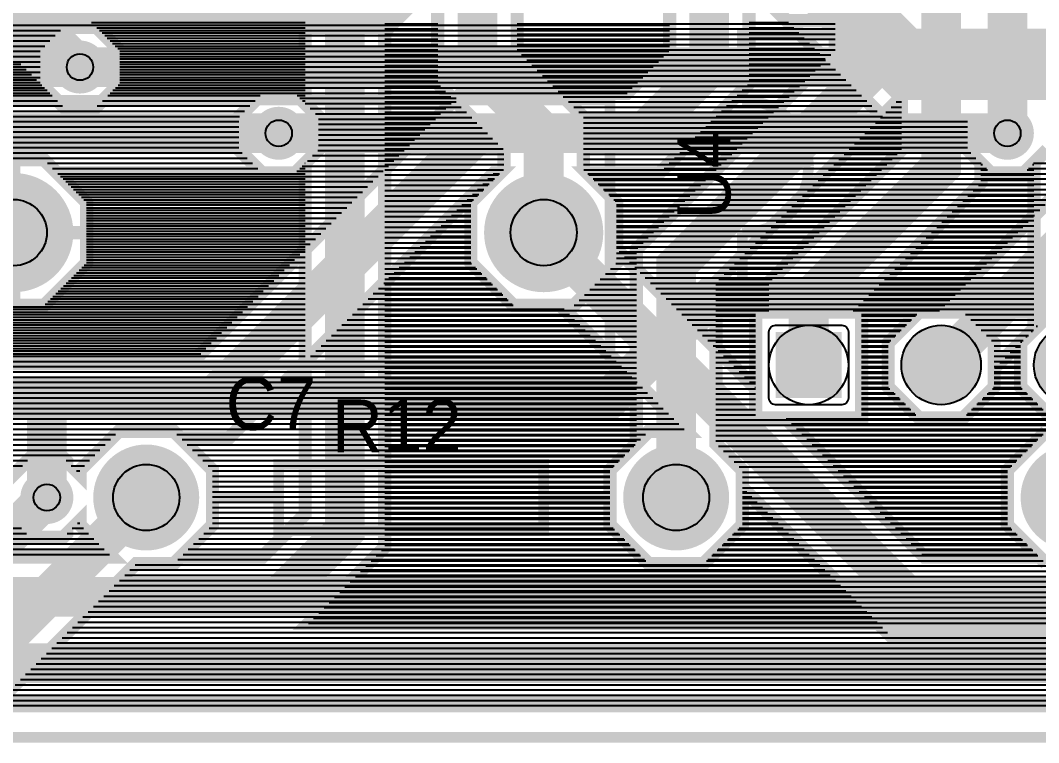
# Model space of a CAD drawing. Header units: inches. Extents: x -5.9 to 5.9, y -1.2 to 1.2.
# Drawn here: x 2.714 to 3.483, y -1.217 to -0.671 of the extents above; entities that cross this region are included whole.
import ezdxf

# ---------------------------------------------------------------- set-up
doc = ezdxf.new("R2010")
doc.units = ezdxf.units.IN
doc.layers.get('0').update_dxf_attribs({"linetype": 'CONTINUOUS'})

# ---------------------------------------------------------------- blocks, each defined once
blk = doc.blocks.new('EPAD')
at = {"const_width": 0.5}
blk.add_lwpolyline([(-0.25, 0, 1), (0.25, 0, 1)], format="xyb", close=True, dxfattribs=at)
blk = doc.blocks.new('RPAD')
blk.add_trace([(-0.5, -0.5), (-0.5, 0.5), (0.5, -0.5), (0.5, 0.5)])

msp = doc.modelspace()

# ---------------------------------------------------------------- linework, layer by layer
for points, const_width in [([(-5.627949, -1.212602), (5.887799, -1.212602), (5.887799, 0.755902), (-5.627949, 0.755902), (-5.627949, -1.212602)], 0.008), ([(-5.627949, -1.212602), (5.887799, -1.212602), (5.887799, 0.755902), (-5.627949, 0.755902), (-5.627949, -1.212602)], 0.008), ([(-5.627949, -1.212602), (5.887799, -1.212602), (5.887799, 0.755902), (-5.627949, 0.755902), (-5.627949, -1.212602)], 0.008), ([(5.705477, 0.692228), (5.705477, 0.622725), (5.709702, 0.6185), (5.688348, 0.6185), (5.659059, 0.589211), (5.659059, 0.547789), (5.688348, 0.5185), (5.72977, 0.5185), (5.759059, 0.547789), (5.759059, 0.573579), (5.824125, 0.573579), (5.863799, 0.613253), (5.863799, -1.069954), (5.824125, -1.03028), (5.754623, -1.03028), (5.705477, -1.079426), (5.705477, -1.148928), (5.745151, -1.188602), (-5.4853, -1.188602)], 0.01), ([(5.705477, 0.692228), (5.705477, 0.622725), (5.709702, 0.6185), (5.688348, 0.6185), (5.659059, 0.589211), (5.659059, 0.547789), (5.688348, 0.5185), (5.72977, 0.5185), (5.759059, 0.547789), (5.759059, 0.573579), (5.824125, 0.573579), (5.863799, 0.613253), (5.863799, -1.069954), (5.824125, -1.03028), (5.754623, -1.03028), (5.705477, -1.079426), (5.705477, -1.148928), (5.745151, -1.188602), (-5.4853, -1.188602)], 0.01), ([(3.109059, -0.8315), (3.109059, -0.7565), (3.059059, -0.7065), (3.059059, -0.1815), (2.784059, -0.1815), (2.734059, -0.1315), (2.734059, 0.5935), (2.684059, 0.6435), (1.884059, 0.6435), (1.809059, 0.5685)], 0.03), ([(2.609059, 0.4685), (2.684059, 0.3935), (2.684059, -0.6315), (2.759059, -0.7065)], 0.03), ([(2.714059, -0.153925), (2.714059, -0.619074), (2.771485, -0.6765), (2.771485, -0.6765), (2.789059, -0.694074), (2.789059, -0.718926), (2.771485, -0.7365), (2.746633, -0.7365), (2.729059, -0.718926), (2.729059, -0.718926), (2.654059, -0.643926), (2.654059, 0.381074)], 0.01), ([(3.459059, -0.7565), (3.459059, 0.3185), (3.509059, 0.3685), (3.709059, 0.3685)], 0.03), ([(4.509059, -0.0315), (4.234059, -0.3065), (4.234059, -0.5315), (4.184059, -0.5815), (3.759059, -0.5815), (3.759059, -1.0565), (3.709059, -1.1065), (0.984059, -1.1065), (0.884059, -1.0065), (0.684059, -1.0065), (0.584059, -1.1065), (-3.115941, -1.1065), (-3.290941, -0.9315)], 0.03), ([(1.509059, -1.0315), (1.584059, -1.1065), (2.909059, -1.1065), (2.959059, -1.0565), (2.959059, -0.2815), (2.909059, -0.2315)], 0.03), ([(4.184059, -0.3315), (4.034059, -0.4815), (3.234059, -0.4815), (3.234059, -0.7065), (3.184059, -0.7565), (3.059059, -0.7565), (2.859059, -0.9565), (2.684059, -0.9565), (2.609059, -1.0315)], 0.03), ([(4.141634, -0.3315), (4.021633, -0.4515), (3.221633, -0.4515), (3.204059, -0.469074), (3.204059, -0.694074), (3.171633, -0.7265), (3.046633, -0.7265), (2.846633, -0.9265), (2.671633, -0.9265), (2.616633, -0.9815), (2.588348, -0.9815), (2.559059, -1.010789), (2.559059, -1.052211), (2.583349, -1.0765), (2.234769, -1.0765), (2.259059, -1.052211), (2.259059, -1.010789), (2.22977, -0.9815), (2.188348, -0.9815), (2.159059, -1.010789), (2.159059, -1.052211), (2.183349, -1.0765), (1.534769, -1.0765)], 0.01), ([(2.534059, -0.7065), (2.684059, -0.7065), (2.734059, -0.6565), (2.984059, -0.6565), (3.034059, -0.6065), (3.009059, -0.6065), (3.009059, -0.5315)], 0.05), ([(3.264059, -0.5115), (3.264059, -0.718926), (3.196485, -0.7865), (3.14184, -0.7865), (3.164059, -0.808719), (3.164059, -0.844074), (3.269059, -0.949075), (3.269059, -0.8915), (3.349059, -0.8915), (3.349059, -0.9715), (3.291484, -0.9715), (3.396485, -1.0765), (3.483349, -1.0765), (3.459059, -1.052211), (3.459059, -1.010789), (3.488348, -0.9815)], 0.01), ([(2.834059, -0.7065), (3.659059, -0.7065), (3.709059, -0.6565), (3.709059, -0.5315), (3.809059, -0.5315)], 0.03), ([(3.149059, -0.528067), (3.292491, -0.6715), (3.325628, -0.6715), (3.329059, -0.668068), (3.329059, -0.694074), (3.179059, -0.844074), (3.179059, -0.990789), (3.159059, -1.010789), (3.159059, -1.052211), (3.188348, -1.0815), (3.22977, -1.0815), (3.259059, -1.052211), (3.259059, -1.010789), (3.239059, -0.990789), (3.239059, -0.868926), (3.379059, -0.728925), (3.379059, -0.769074), (3.279059, -0.869074), (3.279059, -0.8915), (3.269059, -0.8915), (3.269059, -0.9715), (3.349059, -0.9715), (3.349059, -0.8915), (3.341484, -0.8915), (3.439059, -0.793926), (3.439059, -0.778926), (3.446633, -0.7865), (3.471485, -0.7865), (3.479059, -0.778926), (3.479059, -0.819074), (3.406633, -0.8915), (3.392491, -0.8915), (3.369059, -0.914931), (3.369059, -0.948069), (3.392491, -0.9715), (3.425628, -0.9715), (3.449059, -0.948069), (3.449059, -0.933926), (3.539059, -0.843926)], 0.01), ([(3.209059, -1.0315), (3.209059, -0.8565), (3.359059, -0.7065), (3.359059, -0.5815), (3.409059, -0.5315)], 0.03), ([(2.704059, -1.019074), (2.721633, -1.0015), (2.746485, -1.0015), (2.759059, -1.014074), (2.759059, -1.010789), (2.788348, -0.9815), (2.82977, -0.9815), (2.859059, -1.010789), (2.859059, -1.052211), (2.834769, -1.0765), (2.896633, -1.0765), (2.929059, -1.044074), (2.929059, -0.778926), (2.921485, -0.7865), (2.896633, -0.7865), (2.879059, -0.768926), (2.879059, -0.744074), (2.896633, -0.7265), (2.921485, -0.7265), (2.929059, -0.734074), (2.929059, -0.568068)], 0.01), ([(3.561634, -1.1265), (2.931484, -1.1265), (2.989059, -1.068926), (2.989059, -0.568068)], 0.01), ([(3.029059, -0.568068), (3.029059, -0.718926), (3.079059, -0.768926), (3.079059, -0.783719), (3.054059, -0.808719), (3.054059, -0.854281), (3.086278, -0.8865), (3.131841, -0.8865), (3.164059, -0.854281), (3.164059, -0.808719), (3.139059, -0.783719), (3.139059, -0.744074), (3.089059, -0.694074), (3.089059, -0.568068)], 0.01), ([(3.309059, -0.6315), (3.384059, -0.7065), (3.734059, -0.7065), (3.809059, -0.6315)], 0.05), ([(3.409059, -0.6315), (3.409059, -0.7815), (3.309059, -0.8815), (3.309059, -0.9315)], 0.03), ([(3.509059, -0.6315), (3.509059, -0.8315), (3.409059, -0.9315)], 0.03), ([(3.489059, -0.768926), (3.471485, -0.7865), (3.446633, -0.7865), (3.429059, -0.768926), (3.429059, -0.7465), (3.367491, -0.7465), (3.269059, -0.648068)], 0.01), ([(2.686278, -0.8865), (2.731841, -0.8865), (2.764059, -0.854281), (2.764059, -0.808719), (2.74184, -0.7865), (2.921485, -0.7865), (2.939059, -0.768926), (2.939059, -0.744074), (2.921485, -0.7265), (2.781485, -0.7265), (2.789059, -0.718926), (2.789059, -0.694074), (2.771485, -0.6765), (2.746633, -0.6765), (2.729059, -0.694074), (2.729059, -0.718926), (2.736633, -0.7265), (2.490626, -0.7265)], 0.01), ([(3.259059, -0.7315), (3.259059, -0.6815), (3.659059, -0.6815), (3.659059, -0.8815), (3.259059, -0.8815), (3.259059, -0.8315)], 0.008), ([(3.259059, -0.7315), (3.259059, -0.6815), (3.659059, -0.6815), (3.659059, -0.8815), (3.259059, -0.8815), (3.259059, -0.8315)], 0.008), ([(3.259059, -0.7315), (3.259059, -0.6815), (3.659059, -0.6815), (3.659059, -0.8815), (3.259059, -0.8815), (3.259059, -0.8315)], 0.008), ([(2.109059, -0.9315), (2.459059, -0.9315), (2.684059, -0.7065), (2.759059, -0.7065)], 0.03), ([(2.834059, -0.7065), (2.759059, -0.7065)], 0.03), ([(2.659059, -0.9315), (3.159059, -0.9315), (3.159059, -0.7315), (2.659059, -0.7315), (2.659059, -0.9315)], 0.008), ([(2.659059, -0.9315), (3.159059, -0.9315), (3.159059, -0.7315), (2.659059, -0.7315), (2.659059, -0.9315)], 0.008), ([(2.659059, -0.9315), (3.159059, -0.9315), (3.159059, -0.7315), (2.659059, -0.7315), (2.659059, -0.9315)], 0.008), ([(3.309059, -0.7815), (3.3081, -0.771313), (3.305325, -0.761875), (3.300885, -0.753375), (3.294934, -0.746), (3.287624, -0.739937), (3.279106, -0.735375), (3.269534, -0.7325), (3.259059, -0.7315)], 0.008), ([(3.309059, -0.7815), (3.3081, -0.771313), (3.305325, -0.761875), (3.300885, -0.753375), (3.294934, -0.746), (3.287624, -0.739937), (3.279106, -0.735375), (3.269534, -0.7325), (3.259059, -0.7315)], 0.008), ([(3.309059, -0.7815), (3.3081, -0.771313), (3.305325, -0.761875), (3.300885, -0.753375), (3.294934, -0.746), (3.287624, -0.739937), (3.279106, -0.735375), (3.269534, -0.7325), (3.259059, -0.7315)], 0.008), ([(2.909059, -0.7565), (2.409059, -0.7565), (2.409059, -0.8365)], 0.03), ([(3.459059, -0.7565), (2.909059, -0.7565)], 0.03), ([(2.764059, -0.808719), (2.764059, -0.854281), (2.731841, -0.8865), (2.686278, -0.8865), (2.654059, -0.854281), (2.654059, -0.808719), (2.686278, -0.7765), (2.731841, -0.7765), (2.764059, -0.808719)], 0.01), ([(2.709059, -0.7765), (2.709059, -0.8315)], 0.01), ([(5.515776, -1.1365), (3.371633, -1.1365), (3.259059, -1.023925), (3.259059, -1.052211), (3.22977, -1.0815), (3.188348, -1.0815), (3.159059, -1.052211), (3.159059, -1.010789), (3.188348, -0.9815), (3.216634, -0.9815), (3.121633, -0.8865), (3.086278, -0.8865), (3.054059, -0.854281), (3.054059, -0.808719), (3.076278, -0.7865), (3.071485, -0.7865), (2.871485, -0.9865), (2.834769, -0.9865), (2.859059, -1.010789), (2.859059, -1.052211), (2.82977, -1.0815), (2.801485, -1.0815), (2.696485, -1.1865), (-1.578367, -1.1865)], 0.01), ([(2.509059, -0.8065), (2.534059, -0.8315), (2.709059, -0.8315)], 0.05), ([(3.309059, -0.7815), (3.3081, -0.791975), (3.305325, -0.801547), (3.300885, -0.810065), (3.294934, -0.817375), (3.287624, -0.823326), (3.279106, -0.827766), (3.269534, -0.830541), (3.259059, -0.8315)], 0.008), ([(3.309059, -0.7815), (3.3081, -0.791975), (3.305325, -0.801547), (3.300885, -0.810065), (3.294934, -0.817375), (3.287624, -0.823326), (3.279106, -0.827766), (3.269534, -0.830541), (3.259059, -0.8315)], 0.008), ([(3.309059, -0.7815), (3.3081, -0.791975), (3.305325, -0.801547), (3.300885, -0.810065), (3.294934, -0.817375), (3.287624, -0.823326), (3.279106, -0.827766), (3.269534, -0.830541), (3.259059, -0.8315)], 0.008), ([(3.492491, -0.9715), (3.469059, -0.948069), (3.469059, -0.914931), (3.479059, -0.904931), (3.479059, -0.819074), (3.496633, -0.8015)], 0.01), ([(-1.690941, -0.8365), (-1.615941, -0.8365), (-1.615941, -1.1065), (-1.565941, -1.1565), (2.684059, -1.1565), (2.809059, -1.0315)], 0.03), ([(3.109059, -0.8315), (3.384059, -1.1065), (5.50335, -1.1065), (5.594098, -1.015752)], 0.03), ([(2.654059, -0.8315), (2.709059, -0.8315)], 0.01), ([(2.654059, -0.8315), (2.709059, -0.8315)], 0.01), ([(2.764059, -0.8315), (2.709059, -0.8315)], 0.01), ([(2.709059, -0.8865), (2.709059, -0.8315)], 0.01), ([(2.764059, -0.8315), (2.709059, -0.8315)], 0.01), ([(2.709059, -0.8865), (2.709059, -0.8315)], 0.01), ([(3.559059, -0.8815), (3.234059, -0.8815), (3.159059, -0.9565), (2.734059, -0.9565), (2.734059, -1.0315)], 0.03), ([(3.369059, -0.948069), (3.369059, -0.914931), (3.392491, -0.8915), (3.425628, -0.8915), (3.449059, -0.914931), (3.449059, -0.948069), (3.425628, -0.9715), (3.392491, -0.9715), (3.369059, -0.948069)], 0.01), ([(3.469059, -0.948069), (3.469059, -0.914931), (3.492491, -0.8915), (3.525628, -0.8915), (3.549059, -0.914931), (3.549059, -0.948069), (3.525628, -0.9715), (3.492491, -0.9715), (3.469059, -0.948069)], 0.01), ([(-1.490941, -0.9315), (-1.315941, -1.1065), (2.659059, -1.1065), (2.734059, -1.0315)], 0.03), ([(0.834059, -1.0565), (0.834059, -1.1065), (0.884059, -1.1565), (3.959059, -1.1565), (4.009059, -1.1065), (4.009059, -0.9315)], 0.03), ([(3.488348, -0.9815), (3.459059, -1.010789), (3.459059, -1.052211), (3.488348, -1.0815)], 0.01), ([(0.734059, -1.0565), (0.834059, -1.1565), (5.35335, -1.1565), (5.494098, -1.015752)], 0.03), ([(2.909059, -1.0565), (3.109059, -1.0565), (3.109059, -1.0065), (2.909059, -1.0065), (2.909059, -1.0565)], 0.008), ([(2.909059, -1.0565), (3.109059, -1.0565), (3.109059, -1.0065), (2.909059, -1.0065), (2.909059, -1.0565)], 0.008), ([(2.909059, -1.0565), (3.109059, -1.0565), (3.109059, -1.0065), (2.909059, -1.0065), (2.909059, -1.0565)], 0.008), ([(2.859059, -1.0315), (2.909059, -1.0315)], 0.008), ([(2.859059, -1.0315), (2.909059, -1.0315)], 0.008), ([(2.859059, -1.0315), (2.909059, -1.0315)], 0.008), ([(3.109059, -1.0315), (3.159059, -1.0315)], 0.008), ([(3.109059, -1.0315), (3.159059, -1.0315)], 0.008), ([(3.109059, -1.0315), (3.159059, -1.0315)], 0.008), ([(2.634769, -1.0765), (2.783349, -1.0765), (2.759059, -1.052211), (2.759059, -1.048926), (2.746485, -1.0615), (2.721633, -1.0615), (2.704059, -1.043926)], 0.01), ([(5.365776, -1.1865), (0.821633, -1.1865)], 0.01)]:
    msp.add_lwpolyline(points, dxfattribs=dict(const_width=const_width))
for points in [[(2.494059, -0.674926), (3.204059, -0.674926)], [(2.767839, -0.672854), (2.929059, -0.672854)], [(2.989059, -0.673744), (3.029059, -0.673744)], [(3.089059, -0.673744), (3.329059, -0.673744)], [(3.264059, -0.672854), (3.293846, -0.672854)], [(2.494059, -0.678863), (2.74427, -0.678863)], [(2.494059, -0.6828), (2.740333, -0.6828)], [(2.771776, -0.676791), (2.929059, -0.676791)], [(2.773848, -0.678863), (3.204059, -0.678863)], [(2.775713, -0.680728), (2.929059, -0.680728)], [(2.777785, -0.6828), (3.204059, -0.6828)], [(2.989059, -0.677681), (3.029059, -0.677681)], [(2.989059, -0.681619), (3.029059, -0.681619)], [(3.089059, -0.677681), (3.329059, -0.677681)], [(3.089059, -0.681619), (3.329059, -0.681619)], [(3.264059, -0.676791), (3.297783, -0.676791)], [(3.264059, -0.680728), (3.30172, -0.680728)], [(2.494059, -0.686737), (2.736396, -0.686737)], [(2.494059, -0.690674), (2.732459, -0.690674)], [(2.77965, -0.684665), (2.929059, -0.684665)], [(2.781722, -0.686737), (3.204059, -0.686737)], [(2.783587, -0.688602), (2.929059, -0.688602)], [(2.785659, -0.690674), (3.204059, -0.690674)], [(2.989059, -0.685556), (3.029059, -0.685556)], [(2.989059, -0.689493), (3.029059, -0.689493)], [(3.089059, -0.685556), (3.329059, -0.685556)], [(3.089059, -0.689493), (3.329059, -0.689493)], [(3.264059, -0.684665), (3.305657, -0.684665)], [(3.264059, -0.688602), (3.309594, -0.688602)], [(2.539847, -0.694611), (2.729059, -0.694611)], [(2.543784, -0.698548), (2.729059, -0.698548)], [(2.787524, -0.692539), (2.929059, -0.692539)], [(2.789059, -0.694611), (3.203523, -0.694611)], [(2.789059, -0.696476), (2.929059, -0.696476)], [(2.789059, -0.698548), (3.199586, -0.698548)], [(2.989059, -0.69343), (3.029059, -0.69343)], [(2.989059, -0.697367), (3.029059, -0.697367)], [(3.089059, -0.69343), (3.329059, -0.69343)], [(3.092351, -0.697367), (3.325767, -0.697367)], [(3.264059, -0.692539), (3.313531, -0.692539)], [(3.264059, -0.696476), (3.317468, -0.696476)], [(2.546559, -0.702485), (2.729059, -0.702485)], [(2.546559, -0.70435), (2.714484, -0.70435)], [(2.546559, -0.706422), (2.729059, -0.706422)], [(2.789059, -0.700413), (2.929059, -0.700413)], [(2.789059, -0.702485), (3.195649, -0.702485)], [(2.789059, -0.70435), (2.929059, -0.70435)], [(2.789059, -0.706422), (3.191712, -0.706422)], [(2.989059, -0.701304), (3.029059, -0.701304)], [(2.989059, -0.705241), (3.029059, -0.705241)], [(3.096288, -0.701304), (3.32183, -0.701304)], [(3.100225, -0.705241), (3.317893, -0.705241)], [(3.264059, -0.700413), (3.321405, -0.700413)], [(3.264059, -0.70435), (3.325342, -0.70435)], [(2.543941, -0.714296), (2.729059, -0.714296)], [(2.546012, -0.712224), (2.722358, -0.712224)], [(2.546559, -0.708287), (2.718421, -0.708287)], [(2.546559, -0.710359), (2.729059, -0.710359)], [(2.789059, -0.708287), (2.929059, -0.708287)], [(2.789059, -0.710359), (3.187775, -0.710359)], [(2.789059, -0.712224), (2.929059, -0.712224)], [(2.789059, -0.714296), (3.183838, -0.714296)], [(2.989059, -0.709178), (3.029059, -0.709178)], [(2.989059, -0.713115), (3.029059, -0.713115)], [(3.104162, -0.709178), (3.313956, -0.709178)], [(3.108099, -0.713115), (3.310019, -0.713115)], [(3.264059, -0.708287), (3.329279, -0.708287)], [(3.264059, -0.712224), (3.333216, -0.712224)], [(2.224059, -0.720098), (2.730231, -0.720098)], [(2.494059, -0.72217), (2.732303, -0.72217)], [(2.540004, -0.718233), (2.729059, -0.718233)], [(2.542075, -0.716161), (2.726295, -0.716161)], [(2.785815, -0.72217), (3.175964, -0.72217)], [(2.787887, -0.720098), (2.929059, -0.720098)], [(2.789059, -0.716161), (2.929059, -0.716161)], [(2.789059, -0.718233), (3.179901, -0.718233)], [(2.989059, -0.717052), (3.029059, -0.717052)], [(2.989059, -0.720989), (3.031122, -0.720989)], [(3.112036, -0.717052), (3.306082, -0.717052)], [(3.115973, -0.720989), (3.302145, -0.720989)], [(3.262886, -0.720098), (3.34109, -0.720098)], [(3.264059, -0.716161), (3.337153, -0.716161)], [(2.219155, -0.727972), (2.738106, -0.727972)], [(2.223092, -0.724035), (2.734169, -0.724035)], [(2.49102, -0.726107), (2.73624, -0.726107)], [(2.780013, -0.727972), (2.895161, -0.727972)], [(2.781878, -0.726107), (3.172027, -0.726107)], [(2.78395, -0.724035), (2.929059, -0.724035)], [(2.922957, -0.727972), (2.929059, -0.727972)], [(2.925029, -0.730044), (3.04309, -0.730044)], [(2.989059, -0.724926), (3.035059, -0.724926)], [(2.989059, -0.728863), (3.038996, -0.728863)], [(3.11991, -0.724926), (3.298208, -0.724926)], [(3.123847, -0.728863), (3.294271, -0.728863)], [(3.255012, -0.727972), (3.348964, -0.727972)], [(3.258949, -0.724035), (3.345027, -0.724035)], [(2.211281, -0.735846), (2.74598, -0.735846)], [(2.215218, -0.731909), (2.742043, -0.731909)], [(2.772139, -0.735846), (2.887287, -0.735846)], [(2.776076, -0.731909), (2.891224, -0.731909)], [(2.926894, -0.731909), (2.929059, -0.731909)], [(2.928966, -0.733981), (3.039153, -0.733981)], [(2.989059, -0.7328), (3.042933, -0.7328)], [(2.989059, -0.736737), (3.04687, -0.736737)], [(3.127784, -0.7328), (3.290334, -0.7328)], [(3.131721, -0.736737), (3.286397, -0.736737)], [(3.247138, -0.735846), (3.356838, -0.735846)], [(3.251075, -0.731909), (3.352901, -0.731909)], [(3.371248, -0.736737), (3.379059, -0.736737)], [(3.375185, -0.7328), (3.379059, -0.7328)], [(2.203407, -0.74372), (2.879413, -0.74372)], [(2.207344, -0.739783), (2.88335, -0.739783)], [(2.932903, -0.737918), (3.035216, -0.737918)], [(2.93684, -0.741855), (3.031279, -0.741855)], [(2.989059, -0.740674), (3.050807, -0.740674)], [(2.989059, -0.744611), (3.054744, -0.744611)], [(3.135658, -0.740674), (3.28246, -0.740674)], [(3.139059, -0.744611), (3.278523, -0.744611)], [(3.239264, -0.74372), (3.364712, -0.74372)], [(3.243201, -0.739783), (3.360775, -0.739783)], [(3.363374, -0.744611), (3.379059, -0.744611)], [(3.367311, -0.740674), (3.379059, -0.740674)], [(1.989059, -0.747657), (2.879059, -0.747657)], [(1.989059, -0.751594), (2.879059, -0.751594)], [(2.939059, -0.745792), (3.027342, -0.745792)], [(2.939059, -0.749729), (3.023405, -0.749729)], [(2.989059, -0.748548), (3.058681, -0.748548)], [(2.989059, -0.752485), (3.062619, -0.752485)], [(3.139059, -0.748548), (3.274586, -0.748548)], [(3.139059, -0.752485), (3.270649, -0.752485)], [(3.23139, -0.751594), (3.429059, -0.751594)], [(3.235327, -0.747657), (3.429059, -0.747657)], [(3.3555, -0.752485), (3.379059, -0.752485)], [(3.359437, -0.748548), (3.379059, -0.748548)], [(1.989059, -0.755531), (2.879059, -0.755531)], [(1.989059, -0.759469), (2.879059, -0.759469)], [(2.939059, -0.753666), (3.019468, -0.753666)], [(2.939059, -0.757603), (3.015531, -0.757603)], [(2.989059, -0.756422), (3.066556, -0.756422)], [(2.989059, -0.760359), (3.070493, -0.760359)], [(3.139059, -0.756422), (3.266712, -0.756422)], [(3.139059, -0.760359), (3.262775, -0.760359)], [(3.223516, -0.759469), (3.429059, -0.759469)], [(3.227453, -0.755531), (3.429059, -0.755531)], [(3.347626, -0.760359), (3.379059, -0.760359)], [(3.351563, -0.756422), (3.379059, -0.756422)], [(1.989059, -0.763406), (2.879059, -0.763406)], [(1.989059, -0.767343), (2.879059, -0.767343)], [(2.939059, -0.76154), (3.011594, -0.76154)], [(2.939059, -0.765477), (3.007657, -0.765477)], [(2.989059, -0.764296), (3.07443, -0.764296)], [(2.989059, -0.768233), (3.078367, -0.768233)], [(3.139059, -0.764296), (3.258838, -0.764296)], [(3.139059, -0.768233), (3.254901, -0.768233)], [(3.215642, -0.767343), (3.429059, -0.767343)], [(3.219579, -0.763406), (3.429059, -0.763406)], [(3.339752, -0.768233), (3.379059, -0.768233)], [(3.343689, -0.764296), (3.379059, -0.764296)], [(1.989059, -0.77128), (2.881413, -0.77128)], [(1.989059, -0.775217), (2.88535, -0.775217)], [(2.934634, -0.773351), (2.999783, -0.773351)], [(2.938571, -0.769414), (3.00372, -0.769414)], [(2.989059, -0.77217), (3.079059, -0.77217)], [(2.989059, -0.776107), (3.079059, -0.776107)], [(3.139059, -0.77217), (3.250964, -0.77217)], [(3.139059, -0.776107), (3.247027, -0.776107)], [(3.207768, -0.775217), (3.43535, -0.775217)], [(3.211705, -0.77128), (3.431413, -0.77128)], [(3.331878, -0.776107), (3.372027, -0.776107)], [(3.335815, -0.77217), (3.375964, -0.77217)], [(2.734494, -0.779154), (2.889287, -0.779154)], [(2.738431, -0.783091), (2.893224, -0.783091)], [(2.924894, -0.783091), (2.929059, -0.783091)], [(2.92676, -0.781225), (2.991909, -0.781225)], [(2.928831, -0.779154), (2.929059, -0.779154)], [(2.930697, -0.777288), (2.995846, -0.777288)], [(2.989059, -0.780044), (3.079059, -0.780044)], [(3.139059, -0.780044), (3.24309, -0.780044)], [(3.199894, -0.783091), (3.443224, -0.783091)], [(3.203831, -0.779154), (3.439287, -0.779154)], [(3.327941, -0.780044), (3.36809, -0.780044)], [(3.439059, -0.780044), (3.440177, -0.780044)], [(3.474894, -0.783091), (4.954059, -0.783091)], [(3.477941, -0.780044), (3.479059, -0.780044)], [(3.478831, -0.779154), (4.954059, -0.779154)], [(2.742368, -0.787028), (2.929059, -0.787028)], [(2.744439, -0.789099), (2.984035, -0.789099)], [(2.746305, -0.790965), (2.929059, -0.790965)], [(2.922823, -0.785162), (2.987972, -0.785162)], [(2.989059, -0.783981), (3.078797, -0.783981)], [(2.989059, -0.787918), (3.07486, -0.787918)], [(3.06702, -0.790965), (3.071813, -0.790965)], [(3.070957, -0.787028), (3.07575, -0.787028)], [(3.139321, -0.783981), (3.239153, -0.783981)], [(3.142368, -0.787028), (4.954059, -0.787028)], [(3.143258, -0.787918), (3.235216, -0.787918)], [(3.146305, -0.790965), (4.954059, -0.790965)], [(3.320067, -0.787918), (3.360216, -0.787918)], [(3.324004, -0.783981), (3.364153, -0.783981)], [(3.439059, -0.783981), (3.444114, -0.783981)], [(3.439059, -0.787918), (3.479059, -0.787918)], [(3.474004, -0.783981), (3.479059, -0.783981)], [(2.748376, -0.793036), (2.980098, -0.793036)], [(2.750242, -0.794902), (2.929059, -0.794902)], [(2.752313, -0.796973), (2.976161, -0.796973)], [(2.754179, -0.798839), (2.929059, -0.798839)], [(2.989059, -0.791855), (3.070923, -0.791855)], [(2.989059, -0.795792), (3.066986, -0.795792)], [(3.059146, -0.798839), (3.063939, -0.798839)], [(3.063083, -0.794902), (3.067876, -0.794902)], [(3.147195, -0.791855), (3.231279, -0.791855)], [(3.150242, -0.794902), (4.954059, -0.794902)], [(3.151132, -0.795792), (3.227342, -0.795792)], [(3.154179, -0.798839), (4.954059, -0.798839)], [(3.312193, -0.795792), (3.352342, -0.795792)], [(3.31613, -0.791855), (3.356279, -0.791855)], [(3.437193, -0.795792), (3.479059, -0.795792)], [(3.439059, -0.791855), (3.479059, -0.791855)], [(2.75625, -0.80091), (2.972224, -0.80091)], [(2.758116, -0.802776), (2.929059, -0.802776)], [(2.760187, -0.804847), (2.968287, -0.804847)], [(2.762053, -0.806713), (2.929059, -0.806713)], [(2.989059, -0.799729), (3.063049, -0.799729)], [(2.989059, -0.803666), (3.059112, -0.803666)], [(3.051272, -0.806713), (3.056065, -0.806713)], [(3.055209, -0.802776), (3.060002, -0.802776)], [(3.155069, -0.799729), (3.223405, -0.799729)], [(3.158116, -0.802776), (3.495358, -0.802776)], [(3.159006, -0.803666), (3.219468, -0.803666)], [(3.162053, -0.806713), (3.491421, -0.806713)], [(3.304319, -0.803666), (3.344468, -0.803666)], [(3.308256, -0.799729), (3.348405, -0.799729)], [(3.429319, -0.803666), (3.479059, -0.803666)], [(3.433256, -0.799729), (3.479059, -0.799729)], [(2.764059, -0.808784), (2.96435, -0.808784)], [(2.764059, -0.81065), (2.929059, -0.81065)], [(2.764059, -0.812721), (2.960413, -0.812721)], [(2.764059, -0.814587), (2.929059, -0.814587)], [(2.989059, -0.807603), (3.055175, -0.807603)], [(2.989059, -0.81154), (3.054059, -0.81154)], [(3.043398, -0.814587), (3.054059, -0.814587)], [(3.047335, -0.81065), (3.054059, -0.81065)], [(3.162943, -0.807603), (3.215531, -0.807603)], [(3.164059, -0.81065), (3.487484, -0.81065)], [(3.164059, -0.81154), (3.211594, -0.81154)], [(3.164059, -0.814587), (3.483547, -0.814587)], [(3.296444, -0.81154), (3.336594, -0.81154)], [(3.300381, -0.807603), (3.340531, -0.807603)], [(3.421444, -0.81154), (3.479059, -0.81154)], [(3.425381, -0.807603), (3.479059, -0.807603)], [(2.764059, -0.816658), (2.956476, -0.816658)], [(2.764059, -0.818524), (2.929059, -0.818524)], [(2.764059, -0.820595), (2.952539, -0.820595)], [(2.989059, -0.815477), (3.054059, -0.815477)], [(2.989059, -0.819414), (3.054059, -0.819414)], [(3.039461, -0.818524), (3.054059, -0.818524)], [(3.164059, -0.815477), (3.207657, -0.815477)], [(3.164059, -0.818524), (3.47961, -0.818524)], [(3.164059, -0.819414), (3.20372, -0.819414)], [(3.28857, -0.819414), (3.32872, -0.819414)], [(3.292507, -0.815477), (3.332657, -0.815477)], [(3.41357, -0.819414), (3.47872, -0.819414)], [(3.417507, -0.815477), (3.479059, -0.815477)], [(2.764059, -0.822461), (2.929059, -0.822461)], [(2.764059, -0.824532), (2.948602, -0.824532)], [(2.764059, -0.826398), (2.929059, -0.826398)], [(2.764059, -0.828469), (2.944665, -0.828469)], [(2.989059, -0.823351), (3.054059, -0.823351)], [(2.989059, -0.827288), (3.054059, -0.827288)], [(3.031587, -0.826398), (3.054059, -0.826398)], [(3.035524, -0.822461), (3.054059, -0.822461)], [(3.164059, -0.822461), (3.479059, -0.822461)], [(3.164059, -0.823351), (3.199783, -0.823351)], [(3.164059, -0.826398), (3.479059, -0.826398)], [(3.164059, -0.827288), (3.195846, -0.827288)], [(3.280696, -0.827288), (3.320846, -0.827288)], [(3.284633, -0.823351), (3.324783, -0.823351)], [(3.405696, -0.827288), (3.470846, -0.827288)], [(3.409633, -0.823351), (3.474783, -0.823351)], [(2.764059, -0.830335), (2.929059, -0.830335)], [(2.764059, -0.832406), (2.940728, -0.832406)], [(2.764059, -0.834272), (2.929059, -0.834272)], [(2.764059, -0.836343), (2.936791, -0.836343)], [(2.989059, -0.831225), (3.054059, -0.831225)], [(2.989059, -0.835162), (3.054059, -0.835162)], [(3.023713, -0.834272), (3.054059, -0.834272)], [(3.02765, -0.830335), (3.054059, -0.830335)], [(3.164059, -0.830335), (3.479059, -0.830335)], [(3.164059, -0.831225), (3.191909, -0.831225)], [(3.164059, -0.834272), (3.479059, -0.834272)], [(3.164059, -0.835162), (3.187972, -0.835162)], [(3.272822, -0.835162), (3.312972, -0.835162)], [(3.276759, -0.831225), (3.316909, -0.831225)], [(3.397822, -0.835162), (3.462972, -0.835162)], [(3.401759, -0.831225), (3.466909, -0.831225)], [(2.764059, -0.838209), (2.929059, -0.838209)], [(2.764059, -0.84028), (2.932854, -0.84028)], [(2.764059, -0.842146), (2.929059, -0.842146)], [(2.764059, -0.844217), (2.928917, -0.844217)], [(2.989059, -0.839099), (3.054059, -0.839099)], [(2.989059, -0.843036), (3.054059, -0.843036)], [(3.015839, -0.842146), (3.054059, -0.842146)], [(3.019776, -0.838209), (3.054059, -0.838209)], [(3.164059, -0.838209), (3.479059, -0.838209)], [(3.164059, -0.839099), (3.184035, -0.839099)], [(3.164059, -0.842146), (3.479059, -0.842146)], [(3.164059, -0.843036), (3.180098, -0.843036)], [(3.264948, -0.843036), (3.305098, -0.843036)], [(3.268885, -0.839099), (3.309035, -0.839099)], [(3.389948, -0.843036), (3.455098, -0.843036)], [(3.393885, -0.839099), (3.459035, -0.839099)], [(2.764059, -0.846083), (2.929059, -0.846083)], [(2.764059, -0.848154), (2.92498, -0.848154)], [(2.764059, -0.85002), (2.929059, -0.85002)], [(2.764059, -0.852091), (2.921043, -0.852091)], [(2.989059, -0.846973), (3.054059, -0.846973)], [(2.989059, -0.85091), (3.054059, -0.85091)], [(3.007965, -0.85002), (3.054059, -0.85002)], [(3.011902, -0.846083), (3.054059, -0.846083)], [(3.164059, -0.846973), (3.179059, -0.846973)], [(3.164059, -0.85091), (3.179059, -0.85091)], [(3.166067, -0.846083), (3.479059, -0.846083)], [(3.170004, -0.85002), (3.479059, -0.85002)], [(3.257074, -0.85091), (3.297224, -0.85091)], [(3.261011, -0.846973), (3.301161, -0.846973)], [(3.382074, -0.85091), (3.447224, -0.85091)], [(3.386011, -0.846973), (3.451161, -0.846973)], [(2.758375, -0.859965), (2.913169, -0.859965)], [(2.760446, -0.857894), (2.929059, -0.857894)], [(2.762312, -0.856028), (2.917106, -0.856028)], [(2.764059, -0.853957), (2.929059, -0.853957)], [(2.989059, -0.854847), (3.054625, -0.854847)], [(2.989059, -0.858784), (3.058562, -0.858784)], [(3.000091, -0.857894), (3.057672, -0.857894)], [(3.004028, -0.853957), (3.054059, -0.853957)], [(3.159556, -0.858784), (3.179059, -0.858784)], [(3.163493, -0.854847), (3.179059, -0.854847)], [(3.173941, -0.853957), (3.479059, -0.853957)], [(3.177878, -0.857894), (3.479059, -0.857894)], [(3.2492, -0.858784), (3.28935, -0.858784)], [(3.253137, -0.854847), (3.293287, -0.854847)], [(3.3742, -0.858784), (3.43935, -0.858784)], [(3.378137, -0.854847), (3.443287, -0.854847)], [(2.750501, -0.867839), (2.905295, -0.867839)], [(2.752572, -0.865768), (2.929059, -0.865768)], [(2.754438, -0.863902), (2.909232, -0.863902)], [(2.756509, -0.861831), (2.929059, -0.861831)], [(2.989059, -0.862721), (3.062499, -0.862721)], [(2.989059, -0.866658), (3.066436, -0.866658)], [(2.992217, -0.865768), (3.065546, -0.865768)], [(2.996154, -0.861831), (3.061609, -0.861831)], [(3.151682, -0.866658), (3.179059, -0.866658)], [(3.155619, -0.862721), (3.179059, -0.862721)], [(3.181815, -0.861831), (3.479059, -0.861831)], [(3.185752, -0.865768), (3.479059, -0.865768)], [(3.241326, -0.866658), (3.281476, -0.866658)], [(3.245263, -0.862721), (3.285413, -0.862721)], [(3.366326, -0.866658), (3.431476, -0.866658)], [(3.370263, -0.862721), (3.435413, -0.862721)], [(2.742627, -0.875713), (2.897421, -0.875713)], [(2.744698, -0.873642), (2.929059, -0.873642)], [(2.746564, -0.871776), (2.901358, -0.871776)], [(2.748635, -0.869705), (2.929059, -0.869705)], [(2.984343, -0.873642), (3.07342, -0.873642)], [(2.98828, -0.869705), (3.069483, -0.869705)], [(2.989059, -0.870595), (3.070373, -0.870595)], [(2.989059, -0.874532), (3.07431, -0.874532)], [(3.143808, -0.874532), (3.179059, -0.874532)], [(3.147745, -0.870595), (3.179059, -0.870595)], [(3.189689, -0.869705), (3.479059, -0.869705)], [(3.193626, -0.873642), (3.479059, -0.873642)], [(3.239059, -0.870595), (3.279059, -0.870595)], [(3.239059, -0.874532), (3.279059, -0.874532)], [(3.358452, -0.874532), (3.423602, -0.874532)], [(3.362389, -0.870595), (3.427539, -0.870595)], [(2.734753, -0.883587), (2.889547, -0.883587)], [(2.736824, -0.881516), (2.929059, -0.881516)], [(2.73869, -0.87965), (2.893484, -0.87965)], [(2.740761, -0.877579), (2.929059, -0.877579)], [(2.976469, -0.881516), (3.081294, -0.881516)], [(2.980406, -0.877579), (3.077357, -0.877579)], [(2.989059, -0.878469), (3.078247, -0.878469)], [(2.989059, -0.882406), (3.082184, -0.882406)], [(3.135934, -0.882406), (3.179059, -0.882406)], [(3.139871, -0.878469), (3.179059, -0.878469)], [(3.197563, -0.877579), (3.479059, -0.877579)], [(3.2015, -0.881516), (3.479059, -0.881516)], [(3.239059, -0.878469), (3.279059, -0.878469)], [(3.239059, -0.882406), (3.279059, -0.882406)], [(3.350578, -0.882406), (3.415728, -0.882406)], [(3.354515, -0.878469), (3.419665, -0.878469)], [(2.142864, -0.887524), (2.88561, -0.887524)], [(2.14473, -0.88939), (2.929059, -0.88939)], [(2.146801, -0.891461), (2.881673, -0.891461)], [(2.732887, -0.885453), (2.929059, -0.885453)], [(2.968594, -0.88939), (3.124524, -0.88939)], [(2.972531, -0.885453), (3.085231, -0.885453)], [(2.989059, -0.886343), (3.086121, -0.886343)], [(2.989059, -0.89028), (3.179059, -0.89028)], [(3.131997, -0.886343), (3.179059, -0.886343)], [(3.205437, -0.885453), (3.479059, -0.885453)], [(3.209374, -0.88939), (3.479059, -0.88939)], [(3.239059, -0.886343), (3.279059, -0.886343)], [(3.239059, -0.89028), (3.279059, -0.89028)], [(3.342704, -0.89028), (3.407854, -0.89028)], [(3.346641, -0.886343), (3.411791, -0.886343)], [(2.148667, -0.893327), (2.929059, -0.893327)], [(2.150738, -0.895398), (2.877736, -0.895398)], [(2.152604, -0.897264), (2.929059, -0.897264)], [(2.96072, -0.897264), (3.132398, -0.897264)], [(2.964657, -0.893327), (3.128461, -0.893327)], [(2.989059, -0.894217), (3.179059, -0.894217)], [(2.989059, -0.898154), (3.179059, -0.898154)], [(3.213311, -0.893327), (3.269059, -0.893327)], [(3.217248, -0.897264), (3.269059, -0.897264)], [(3.239059, -0.894217), (3.269059, -0.894217)], [(3.239059, -0.898154), (3.269059, -0.898154)], [(3.349059, -0.893327), (3.390664, -0.893327)], [(3.349059, -0.894217), (3.389774, -0.894217)], [(3.349059, -0.897264), (3.386727, -0.897264)], [(3.349059, -0.898154), (3.385837, -0.898154)], [(3.427454, -0.893327), (3.479059, -0.893327)], [(3.431391, -0.897264), (3.479059, -0.897264)], [(2.154675, -0.899335), (2.873799, -0.899335)], [(2.156541, -0.901201), (2.929059, -0.901201)], [(2.158612, -0.903272), (2.869862, -0.903272)], [(2.160478, -0.905138), (2.929059, -0.905138)], [(2.952846, -0.905138), (3.140272, -0.905138)], [(2.956783, -0.901201), (3.136335, -0.901201)], [(2.989059, -0.902091), (3.179059, -0.902091)], [(2.989059, -0.906028), (3.179059, -0.906028)], [(3.221185, -0.901201), (3.269059, -0.901201)], [(3.225122, -0.905138), (3.269059, -0.905138)], [(3.239059, -0.902091), (3.269059, -0.902091)], [(3.239059, -0.906028), (3.269059, -0.906028)], [(3.349059, -0.901201), (3.38279, -0.901201)], [(3.349059, -0.902091), (3.3819, -0.902091)], [(3.349059, -0.905138), (3.378853, -0.905138)], [(3.349059, -0.906028), (3.377963, -0.906028)], [(3.435328, -0.901201), (3.479059, -0.901201)], [(3.439265, -0.905138), (3.478853, -0.905138)], [(3.476956, -0.906028), (3.477963, -0.906028)], [(3.480893, -0.902091), (3.4819, -0.902091)], [(2.162549, -0.907209), (2.865925, -0.907209)], [(2.164059, -0.909075), (2.929059, -0.909075)], [(2.164059, -0.911146), (2.861988, -0.911146)], [(2.164059, -0.913012), (2.929059, -0.913012)], [(2.944972, -0.913012), (3.148146, -0.913012)], [(2.948909, -0.909075), (3.144209, -0.909075)], [(2.989059, -0.909965), (3.179059, -0.909965)], [(2.989059, -0.913902), (3.179059, -0.913902)], [(3.229059, -0.909075), (3.269059, -0.909075)], [(3.232996, -0.913012), (3.269059, -0.913012)], [(3.239059, -0.909965), (3.269059, -0.909965)], [(3.239059, -0.913902), (3.269059, -0.913902)], [(3.349059, -0.909075), (3.374916, -0.909075)], [(3.349059, -0.909965), (3.374026, -0.909965)], [(3.349059, -0.913012), (3.370979, -0.913012)], [(3.349059, -0.913902), (3.370089, -0.913902)], [(3.443202, -0.909075), (3.474916, -0.909075)], [(3.447139, -0.913012), (3.470979, -0.913012)], [(3.469082, -0.913902), (3.470089, -0.913902)], [(3.473019, -0.909965), (3.474026, -0.909965)], [(2.164059, -0.915083), (2.858051, -0.915083)], [(2.164059, -0.916949), (2.929059, -0.916949)], [(2.164059, -0.91902), (2.854114, -0.91902)], [(2.164059, -0.920886), (2.929059, -0.920886)], [(2.937098, -0.920886), (3.15602, -0.920886)], [(2.941035, -0.916949), (3.152083, -0.916949)], [(2.989059, -0.917839), (3.179059, -0.917839)], [(2.989059, -0.921776), (3.179059, -0.921776)], [(3.236933, -0.916949), (3.269059, -0.916949)], [(3.239059, -0.917839), (3.269059, -0.917839)], [(3.239059, -0.921776), (3.269059, -0.921776)], [(3.24087, -0.920886), (3.269059, -0.920886)], [(3.349059, -0.916949), (3.369059, -0.916949)], [(3.349059, -0.917839), (3.369059, -0.917839)], [(3.349059, -0.920886), (3.369059, -0.920886)], [(3.349059, -0.921776), (3.369059, -0.921776)], [(3.449059, -0.916949), (3.469059, -0.916949)], [(3.449059, -0.920886), (3.469059, -0.920886)], [(3.461208, -0.921776), (3.469059, -0.921776)], [(3.465145, -0.917839), (3.469059, -0.917839)], [(2.164059, -0.922957), (2.850177, -0.922957)], [(2.164059, -0.924823), (2.929059, -0.924823)], [(2.164059, -0.92876), (2.929059, -0.92876)], [(2.929224, -0.92876), (3.163894, -0.92876)], [(2.933161, -0.924823), (3.159957, -0.924823)], [(2.989059, -0.925713), (3.179059, -0.925713)], [(2.989059, -0.92965), (3.179059, -0.92965)], [(3.239059, -0.925713), (3.269059, -0.925713)], [(3.239059, -0.92965), (3.269059, -0.92965)], [(3.244807, -0.924823), (3.269059, -0.924823)], [(3.248744, -0.92876), (3.269059, -0.92876)], [(3.349059, -0.924823), (3.369059, -0.924823)], [(3.349059, -0.925713), (3.369059, -0.925713)], [(3.349059, -0.92876), (3.369059, -0.92876)], [(3.349059, -0.92965), (3.369059, -0.92965)], [(3.449059, -0.924823), (3.469059, -0.924823)], [(3.449059, -0.92876), (3.469059, -0.92876)], [(3.453334, -0.92965), (3.469059, -0.92965)], [(3.457271, -0.925713), (3.469059, -0.925713)], [(2.164059, -0.932697), (2.929059, -0.932697)], [(2.164059, -0.936634), (2.929059, -0.936634)], [(2.92135, -0.936634), (3.171768, -0.936634)], [(2.925287, -0.932697), (3.167831, -0.932697)], [(2.989059, -0.933587), (3.179059, -0.933587)], [(2.989059, -0.937524), (3.179059, -0.937524)], [(3.239059, -0.933587), (3.269059, -0.933587)], [(3.239059, -0.937524), (3.269059, -0.937524)], [(3.252681, -0.932697), (3.269059, -0.932697)], [(3.256618, -0.936634), (3.269059, -0.936634)], [(3.349059, -0.932697), (3.369059, -0.932697)], [(3.349059, -0.933587), (3.369059, -0.933587)], [(3.349059, -0.936634), (3.369059, -0.936634)], [(3.349059, -0.937524), (3.369059, -0.937524)], [(3.449059, -0.932697), (3.469059, -0.932697)], [(3.449059, -0.936634), (3.469059, -0.936634)], [(3.449059, -0.937524), (3.469059, -0.937524)], [(3.449397, -0.933587), (3.469059, -0.933587)], [(2.164059, -0.940571), (2.929059, -0.940571)], [(2.164059, -0.944508), (2.929059, -0.944508)], [(2.913476, -0.944508), (3.179642, -0.944508)], [(2.917413, -0.940571), (3.175705, -0.940571)], [(2.989059, -0.941461), (3.179059, -0.941461)], [(3.239059, -0.941461), (3.269059, -0.941461)], [(3.260555, -0.940571), (3.269059, -0.940571)], [(3.264492, -0.944508), (3.269059, -0.944508)], [(3.349059, -0.940571), (3.369059, -0.940571)], [(3.349059, -0.941461), (3.369059, -0.941461)], [(3.349059, -0.944508), (3.369059, -0.944508)], [(3.449059, -0.940571), (3.469059, -0.940571)], [(3.449059, -0.941461), (3.469059, -0.941461)], [(3.449059, -0.944508), (3.469059, -0.944508)], [(2.164059, -0.948445), (2.929059, -0.948445)], [(2.164059, -0.952382), (2.929059, -0.952382)], [(2.905602, -0.952382), (3.187516, -0.952382)], [(2.909539, -0.948445), (3.183579, -0.948445)], [(2.989059, -0.945398), (3.179059, -0.945398)], [(2.989059, -0.949335), (3.179059, -0.949335)], [(3.239059, -0.945398), (3.269059, -0.945398)], [(3.239059, -0.949335), (3.269059, -0.949335)], [(3.268429, -0.948445), (3.269059, -0.948445)], [(3.349059, -0.945398), (3.369059, -0.945398)], [(3.349059, -0.948445), (3.369436, -0.948445)], [(3.349059, -0.949335), (3.370326, -0.949335)], [(3.349059, -0.952382), (3.373373, -0.952382)], [(3.444745, -0.952382), (3.473373, -0.952382)], [(3.447792, -0.949335), (3.470326, -0.949335)], [(3.448682, -0.948445), (3.469436, -0.948445)], [(3.449059, -0.945398), (3.469059, -0.945398)], [(2.158084, -0.960256), (2.929059, -0.960256)], [(2.162021, -0.956319), (2.929059, -0.956319)], [(2.897728, -0.960256), (3.19539, -0.960256)], [(2.901665, -0.956319), (3.191453, -0.956319)], [(2.989059, -0.953272), (3.179059, -0.953272)], [(2.989059, -0.957209), (3.179059, -0.957209)], [(3.239059, -0.953272), (3.269059, -0.953272)], [(3.239059, -0.957209), (3.269059, -0.957209)], [(3.349059, -0.953272), (3.374263, -0.953272)], [(3.349059, -0.956319), (3.37731, -0.956319)], [(3.349059, -0.957209), (3.3782, -0.957209)], [(3.349059, -0.960256), (3.381247, -0.960256)], [(3.436871, -0.960256), (3.481247, -0.960256)], [(3.439918, -0.957209), (3.4782, -0.957209)], [(3.440808, -0.956319), (3.47731, -0.956319)], [(3.443855, -0.953272), (3.474263, -0.953272)], [(2.15021, -0.96813), (2.929059, -0.96813)], [(2.154147, -0.964193), (2.929059, -0.964193)], [(2.889854, -0.96813), (3.203264, -0.96813)], [(2.893791, -0.964193), (3.199327, -0.964193)], [(2.989059, -0.961146), (3.179059, -0.961146)], [(2.989059, -0.965083), (3.179059, -0.965083)], [(3.239059, -0.961146), (3.269059, -0.961146)], [(3.239059, -0.965083), (3.269059, -0.965083)], [(3.349059, -0.961146), (3.382137, -0.961146)], [(3.349059, -0.964193), (3.385184, -0.964193)], [(3.349059, -0.965083), (3.386074, -0.965083)], [(3.349059, -0.96813), (3.389121, -0.96813)], [(3.428997, -0.96813), (3.489121, -0.96813)], [(3.432044, -0.965083), (3.486074, -0.965083)], [(3.432934, -0.964193), (3.485184, -0.964193)], [(3.435981, -0.961146), (3.482137, -0.961146)], [(2.142336, -0.976004), (2.929059, -0.976004)], [(2.146273, -0.972067), (2.929059, -0.972067)], [(2.88198, -0.976004), (3.211138, -0.976004)], [(2.885917, -0.972067), (3.207201, -0.972067)], [(2.989059, -0.96902), (3.179059, -0.96902)], [(2.989059, -0.972957), (3.179059, -0.972957)], [(3.239059, -0.96902), (3.269059, -0.96902)], [(3.239059, -0.972957), (4.225177, -0.972957)], [(3.292051, -0.972067), (4.407201, -0.972067)], [(3.295988, -0.976004), (4.411138, -0.976004)], [(3.349059, -0.96902), (3.390011, -0.96902)], [(3.428107, -0.96902), (3.490011, -0.96902)], [(2.138399, -0.979941), (2.929059, -0.979941)], [(2.878043, -0.979941), (3.215075, -0.979941)], [(2.989059, -0.976894), (3.179059, -0.976894)], [(2.989059, -0.980831), (3.179059, -0.980831)], [(3.239059, -0.976894), (4.22124, -0.976894)], [(3.239059, -0.980831), (4.217303, -0.980831)], [(3.299925, -0.979941), (4.415075, -0.979941)], [(2.632147, -0.983878), (2.785971, -0.983878)], [(2.636084, -0.987815), (2.782034, -0.987815)], [(2.832147, -0.983878), (2.929059, -0.983878)], [(2.836084, -0.987815), (2.929059, -0.987815)], [(2.836084, -0.987815), (3.182034, -0.987815)], [(2.874106, -0.983878), (3.185971, -0.983878)], [(2.989059, -0.984768), (3.179059, -0.984768)], [(2.989059, -0.988705), (3.179059, -0.988705)], [(3.239059, -0.984768), (3.485081, -0.984768)], [(3.239059, -0.988705), (3.481144, -0.988705)], [(3.303862, -0.983878), (3.485971, -0.983878)], [(3.307799, -0.987815), (3.482034, -0.987815)], [(2.640021, -0.991752), (2.778097, -0.991752)], [(2.643958, -0.995689), (2.77416, -0.995689)], [(2.840021, -0.991752), (2.929059, -0.991752)], [(2.840021, -0.991752), (3.178097, -0.991752)], [(2.843958, -0.995689), (2.929059, -0.995689)], [(2.843958, -0.995689), (3.17416, -0.995689)], [(2.989059, -0.992642), (3.177207, -0.992642)], [(2.989059, -0.996579), (3.17327, -0.996579)], [(3.240911, -0.992642), (3.477207, -0.992642)], [(3.244848, -0.996579), (3.47327, -0.996579)], [(3.311736, -0.991752), (3.478097, -0.991752)], [(3.315673, -0.995689), (3.47416, -0.995689)], [(2.647895, -0.999626), (2.770223, -0.999626)], [(2.651832, -1.003563), (2.71957, -1.003563)], [(2.748548, -1.003563), (2.766286, -1.003563)], [(2.847895, -0.999626), (2.929059, -0.999626)], [(2.847895, -0.999626), (3.170223, -0.999626)], [(2.851832, -1.003563), (2.929059, -1.003563)], [(2.851832, -1.003563), (3.166286, -1.003563)], [(2.989059, -1.000516), (3.169333, -1.000516)], [(2.989059, -1.004453), (3.165396, -1.004453)], [(3.248785, -1.000516), (3.469333, -1.000516)], [(3.252722, -1.004453), (3.465396, -1.004453)], [(3.31961, -0.999626), (3.470223, -0.999626)], [(3.323547, -1.003563), (3.466286, -1.003563)], [(2.655769, -1.0075), (2.715633, -1.0075)], [(2.752485, -1.0075), (2.762349, -1.0075)], [(2.756422, -1.011437), (2.759059, -1.011437)], [(2.855769, -1.0075), (2.929059, -1.0075)], [(2.855769, -1.0075), (3.162349, -1.0075)], [(2.859059, -1.011437), (2.929059, -1.011437)], [(2.859059, -1.011437), (3.159059, -1.011437)], [(2.989059, -1.00839), (3.161459, -1.00839)], [(2.989059, -1.012327), (3.159059, -1.012327)], [(3.256659, -1.00839), (3.461459, -1.00839)], [(3.259059, -1.012327), (3.459059, -1.012327)], [(3.327484, -1.0075), (3.462349, -1.0075)], [(3.331421, -1.011437), (3.459059, -1.011437)], [(2.859059, -1.015374), (2.929059, -1.015374)], [(2.859059, -1.015374), (3.159059, -1.015374)], [(2.859059, -1.019311), (2.929059, -1.019311)], [(2.859059, -1.019311), (3.159059, -1.019311)], [(2.989059, -1.016264), (3.159059, -1.016264)], [(2.989059, -1.020201), (3.159059, -1.020201)], [(3.259059, -1.016264), (3.459059, -1.016264)], [(3.259059, -1.020201), (3.459059, -1.020201)], [(3.335358, -1.015374), (3.459059, -1.015374)], [(3.339295, -1.019311), (3.459059, -1.019311)], [(2.859059, -1.023248), (2.929059, -1.023248)], [(2.859059, -1.023248), (3.159059, -1.023248)], [(2.859059, -1.027185), (2.929059, -1.027185)], [(2.859059, -1.027185), (3.159059, -1.027185)], [(2.989059, -1.024138), (3.159059, -1.024138)], [(2.989059, -1.028075), (3.159059, -1.028075)], [(3.259059, -1.024138), (3.459059, -1.024138)], [(3.259059, -1.027185), (3.262319, -1.027185)], [(3.259059, -1.028075), (3.459059, -1.028075)], [(3.343232, -1.023248), (3.459059, -1.023248)], [(3.347169, -1.027185), (3.459059, -1.027185)], [(2.859059, -1.031122), (2.929059, -1.031122)], [(2.859059, -1.031122), (3.159059, -1.031122)], [(2.859059, -1.035059), (2.929059, -1.035059)], [(2.859059, -1.035059), (3.159059, -1.035059)], [(2.989059, -1.032012), (3.159059, -1.032012)], [(2.989059, -1.035949), (3.159059, -1.035949)], [(3.259059, -1.031122), (3.266256, -1.031122)], [(3.259059, -1.032012), (3.459059, -1.032012)], [(3.259059, -1.035059), (3.270193, -1.035059)], [(3.259059, -1.035949), (3.459059, -1.035949)], [(3.351106, -1.031122), (3.459059, -1.031122)], [(3.355043, -1.035059), (3.459059, -1.035059)], [(2.859059, -1.038996), (2.929059, -1.038996)], [(2.859059, -1.038996), (3.159059, -1.038996)], [(2.859059, -1.042933), (2.929059, -1.042933)], [(2.859059, -1.042933), (3.159059, -1.042933)], [(2.989059, -1.039886), (3.159059, -1.039886)], [(2.989059, -1.043823), (3.159059, -1.043823)], [(3.259059, -1.038996), (3.27413, -1.038996)], [(3.259059, -1.039886), (3.459059, -1.039886)], [(3.259059, -1.042933), (3.278067, -1.042933)], [(3.259059, -1.043823), (3.459059, -1.043823)], [(3.35898, -1.038996), (3.459059, -1.038996)], [(3.362917, -1.042933), (3.459059, -1.042933)], [(2.757178, -1.050807), (2.759059, -1.050807)], [(2.859059, -1.04687), (2.926264, -1.04687)], [(2.859059, -1.04687), (3.159059, -1.04687)], [(2.859059, -1.050807), (2.922327, -1.050807)], [(2.859059, -1.050807), (3.159059, -1.050807)], [(2.989059, -1.04776), (3.159059, -1.04776)], [(2.989059, -1.051697), (3.159059, -1.051697)], [(3.259059, -1.04687), (3.282004, -1.04687)], [(3.259059, -1.04776), (3.459059, -1.04776)], [(3.259059, -1.050807), (3.285941, -1.050807)], [(3.259059, -1.051697), (3.459059, -1.051697)], [(3.366854, -1.04687), (3.459059, -1.04687)], [(3.370791, -1.050807), (3.459059, -1.050807)], [(2.652588, -1.058681), (2.718814, -1.058681)], [(2.656525, -1.054744), (2.714877, -1.054744)], [(2.749304, -1.058681), (2.76553, -1.058681)], [(2.753241, -1.054744), (2.761593, -1.054744)], [(2.852588, -1.058681), (2.914453, -1.058681)], [(2.852588, -1.058681), (3.16553, -1.058681)], [(2.856525, -1.054744), (2.91839, -1.054744)], [(2.856525, -1.054744), (3.161593, -1.054744)], [(2.989059, -1.055634), (3.162483, -1.055634)], [(2.989059, -1.059571), (3.16642, -1.059571)], [(3.251698, -1.059571), (3.46642, -1.059571)], [(3.252588, -1.058681), (3.293815, -1.058681)], [(3.255635, -1.055634), (3.462483, -1.055634)], [(3.256525, -1.054744), (3.289878, -1.054744)], [(3.374728, -1.054744), (3.461593, -1.054744)], [(3.378665, -1.058681), (3.46553, -1.058681)], [(2.644714, -1.066555), (2.773404, -1.066555)], [(2.648651, -1.062618), (2.769467, -1.062618)], [(2.844714, -1.066555), (2.906579, -1.066555)], [(2.844714, -1.066555), (3.173404, -1.066555)], [(2.848651, -1.062618), (2.910516, -1.062618)], [(2.848651, -1.062618), (3.169467, -1.062618)], [(2.989059, -1.063508), (3.170357, -1.063508)], [(2.989059, -1.067445), (3.174294, -1.067445)], [(3.243824, -1.067445), (3.474294, -1.067445)], [(3.244714, -1.066555), (3.301689, -1.066555)], [(3.247761, -1.063508), (3.470357, -1.063508)], [(3.248651, -1.062618), (3.297752, -1.062618)], [(3.382602, -1.062618), (3.469467, -1.062618)], [(3.386539, -1.066555), (3.473404, -1.066555)], [(2.63684, -1.074429), (2.781278, -1.074429)], [(2.640777, -1.070492), (2.777341, -1.070492)], [(2.83684, -1.074429), (2.898705, -1.074429)], [(2.83684, -1.074429), (3.181278, -1.074429)], [(2.840777, -1.070492), (2.902642, -1.070492)], [(2.840777, -1.070492), (3.177341, -1.070492)], [(2.982665, -1.075319), (3.182168, -1.075319)], [(2.986602, -1.071382), (3.178231, -1.071382)], [(3.23595, -1.075319), (3.482168, -1.075319)], [(3.23684, -1.074429), (3.309563, -1.074429)], [(3.239887, -1.071382), (3.478231, -1.071382)], [(3.240777, -1.070492), (3.305626, -1.070492)], [(3.390476, -1.070492), (3.477341, -1.070492)], [(3.394413, -1.074429), (3.481278, -1.074429)], [(2.800681, -1.082303), (3.317437, -1.082303)], [(2.832903, -1.078366), (3.185215, -1.078366)], [(2.974791, -1.083193), (3.518327, -1.083193)], [(2.978728, -1.079256), (3.186105, -1.079256)], [(3.232013, -1.079256), (3.486105, -1.079256)], [(3.232903, -1.078366), (3.3135, -1.078366)], [(2.792807, -1.090177), (3.325311, -1.090177)], [(2.796744, -1.08624), (3.321374, -1.08624)], [(2.966917, -1.091067), (3.526201, -1.091067)], [(2.970854, -1.08713), (3.522264, -1.08713)], [(2.784933, -1.098051), (3.333185, -1.098051)], [(2.78887, -1.094114), (3.329248, -1.094114)], [(2.959043, -1.098941), (3.534075, -1.098941)], [(2.96298, -1.095004), (3.530138, -1.095004)], [(2.777059, -1.105925), (3.341059, -1.105925)], [(2.780996, -1.101988), (3.337122, -1.101988)], [(2.955106, -1.102878), (3.538012, -1.102878)], [(2.769185, -1.113799), (3.348933, -1.113799)], [(2.773122, -1.109862), (3.344996, -1.109862)], [(2.947232, -1.110752), (3.545886, -1.110752)], [(2.951169, -1.106815), (3.541949, -1.106815)], [(2.761311, -1.121673), (3.356807, -1.121673)], [(2.765248, -1.117736), (3.35287, -1.117736)], [(2.939358, -1.118626), (3.55376, -1.118626)], [(2.943295, -1.114689), (3.549823, -1.114689)], [(2.753437, -1.129547), (3.364681, -1.129547)], [(2.757374, -1.12561), (3.360744, -1.12561)], [(2.931484, -1.1265), (3.561634, -1.1265)], [(2.935421, -1.122563), (3.557697, -1.122563)], [(2.745563, -1.137421), (5.705477, -1.137421)], [(2.7495, -1.133484), (3.368618, -1.133484)], [(2.741626, -1.141358), (5.705477, -1.141358)], [(2.733752, -1.149232), (5.705781, -1.149232)], [(2.737689, -1.145295), (5.705477, -1.145295)], [(2.725878, -1.157106), (5.713655, -1.157106)], [(2.729815, -1.153169), (5.709718, -1.153169)], [(2.718004, -1.16498), (5.721529, -1.16498)], [(2.721941, -1.161043), (5.717592, -1.161043)], [(2.71013, -1.172854), (5.729403, -1.172854)], [(2.714067, -1.168917), (5.725466, -1.168917)], [(2.702256, -1.180728), (5.737277, -1.180728)], [(2.706193, -1.176791), (5.73334, -1.176791)], [(-5.4853, -1.188602), (5.745151, -1.188602)], [(-5.4853, -1.188602), (5.745151, -1.188602)], [(2.698319, -1.184665), (5.741214, -1.184665)]]:
    msp.add_lwpolyline(points)
msp.add_lwpolyline([(3.284059, -0.9015), (3.334059, -0.9015), (3.335081, -0.9016), (3.336027, -0.901886), (3.336877, -0.902341), (3.337614, -0.902945), (3.338219, -0.903682), (3.338673, -0.904532), (3.338959, -0.905478), (3.339059, -0.9065), (3.339059, -0.9565), (3.338959, -0.957522), (3.338673, -0.958468), (3.338219, -0.959318), (3.337614, -0.960055), (3.336877, -0.960659), (3.336027, -0.961114), (3.335081, -0.9614), (3.334059, -0.9615), (3.284059, -0.9615), (3.283037, -0.9614), (3.282091, -0.961114), (3.281241, -0.960659), (3.280504, -0.960055), (3.2799, -0.959318), (3.279445, -0.958468), (3.279159, -0.957522), (3.279059, -0.9565), (3.279059, -0.9065), (3.279159, -0.905478), (3.279445, -0.904532), (3.2799, -0.903682), (3.280504, -0.902945), (3.281241, -0.902341), (3.282091, -0.901886), (3.283037, -0.9016), (3.284059, -0.9015)], close=True)
for centre, radius in [((2.759059, -0.7065), 0.01), ((2.909059, -0.7565), 0.01), ((3.459059, -0.7565), 0.01), ((2.709059, -0.8315), 0.025), ((3.109059, -0.8315), 0.025), ((3.309059, -0.9315), 0.03), ((3.409059, -0.9315), 0.03), ((3.509059, -0.9315), 0.03), ((2.809059, -1.0315), 0.025), ((3.209059, -1.0315), 0.025), ((2.734059, -1.0315), 0.01)]:
    msp.add_circle(centre, radius)

# ---------------------------------------------------------------- block references
for name, p, xscale, yscale in [('EPAD', (2.759059, -0.7065), 0.04, 0.04), ('EPAD', (2.759059, -0.7065), 0.03, 0.03), ('EPAD', (2.909059, -0.7565), 0.04, 0.04), ('EPAD', (3.459059, -0.7565), 0.04, 0.04), ('EPAD', (2.909059, -0.7565), 0.03, 0.03), ('EPAD', (3.459059, -0.7565), 0.03, 0.03), ('EPAD', (2.709059, -0.8315), 0.09, 0.09), ('EPAD', (2.709059, -0.8315), 0.08, 0.08), ('EPAD', (3.109059, -0.8315), 0.09, 0.09), ('EPAD', (3.109059, -0.8315), 0.08, 0.08), ('RPAD', (3.309059, -0.9315), 0.05, 0.05), ('EPAD', (3.409059, -0.9315), 0.06, 0.06), ('EPAD', (3.409059, -0.9315), 0.05, 0.05), ('EPAD', (3.509059, -0.9315), 0.06, 0.06), ('EPAD', (2.809059, -1.0315), 0.08, 0.08), ('EPAD', (2.809059, -1.0315), 0.07, 0.07), ('EPAD', (3.209059, -1.0315), 0.08, 0.08), ('EPAD', (3.209059, -1.0315), 0.07, 0.07), ('EPAD', (3.509059, -1.0315), 0.08, 0.08), ('EPAD', (3.509059, -1.0315), 0.07, 0.07), ('EPAD', (2.734059, -1.0315), 0.04, 0.04), ('EPAD', (2.734059, -1.0315), 0.03, 0.03)]:
    msp.add_blockref(name, p, dxfattribs=dict(xscale=xscale, yscale=yscale))

# ---------------------------------------------------------------- texts
msp.add_text('U4', height=0.04, rotation=90).set_placement((3.250059, -0.8215))
msp.add_text('U4', height=0.04, rotation=90).set_placement((3.250059, -0.8215))
msp.add_text('U4', height=0.04, rotation=90).set_placement((3.250059, -0.8215))
for s, p in [('C7', (2.869059, -0.9805)), ('C7', (2.869059, -0.9805)), ('C7', (2.869059, -0.9805)), ('R12', (2.949059, -0.9975)), ('R12', (2.949059, -0.9975)), ('R12', (2.949059, -0.9975))]:
    msp.add_text(s, height=0.04).set_placement(p)

doc.saveas('drawing.dxf')
